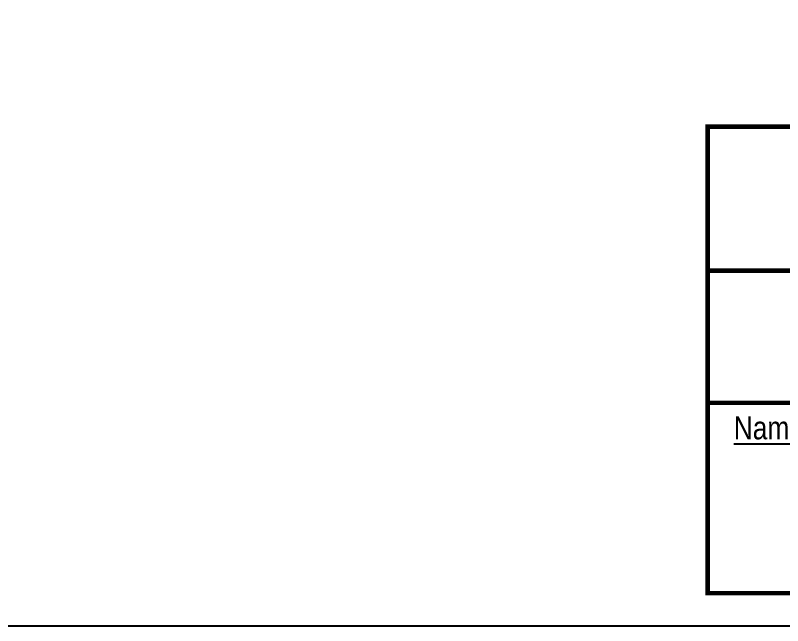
# Model space of a CAD drawing. Header units: inches. Extents: x 339104 to 349025, y 1581789 to 1595836.
# Drawn here: x 343558 to 346409, y 1581789 to 1584058 of the extents above; entities that cross this region are included whole.
import ezdxf

# ---------------------------------------------------------------- set-up
doc = ezdxf.new("R2010")
doc.units = ezdxf.units.IN
doc.header["$MEASUREMENT"] = 0
for name, color, linetype in [('C LINE COO', 6, 'Continuous'), ('FRAME 025', 7, 'Continuous'), ('TITLEBLOCK', 7, 'Continuous')]:
    doc.layers.add(name, color=color, linetype=linetype)
doc.styles.add('ARIALN', font='ARIALN.TTF')

msp = doc.modelspace()

# ---------------------------------------------------------------- linework, layer by layer
at = {"layer": 'C LINE COO', "color": 0}
msp.add_lwpolyline([(339104, 1595835.5), (339104, 1581788.9), (349025.1, 1581788.9), (349025.1, 1595835.5), (339104, 1595835.5)], dxfattribs=at)
at = {"layer": 'FRAME 025', "lineweight": -3, "const_width": 17.1}
msp.add_lwpolyline([(346130.6, 1583644.1), (348941.8, 1583644.1), (348941.8, 1581909.8), (346130.6, 1581909.8)], close=True, dxfattribs=at)
for points in [[(346130.6, 1583109), (348941.8, 1583109)], [(346130.6, 1582617.4), (348941.8, 1582617.4)], [(346130.6, 1581909.8), (348941.8, 1581909.8)]]:
    msp.add_lwpolyline(points, dxfattribs=at)

# ---------------------------------------------------------------- texts
at = {"layer": 'TITLEBLOCK', "extrusion": (0.000201441, 0.004807, 0.999988), "style": 'ARIALN'}
msp.add_text('%%UName Of Work', height=85.385, rotation=359.9999, dxfattribs=at).set_placement((346227.4, 1582463.1, 7666.6))

doc.saveas('drawing.dxf')
